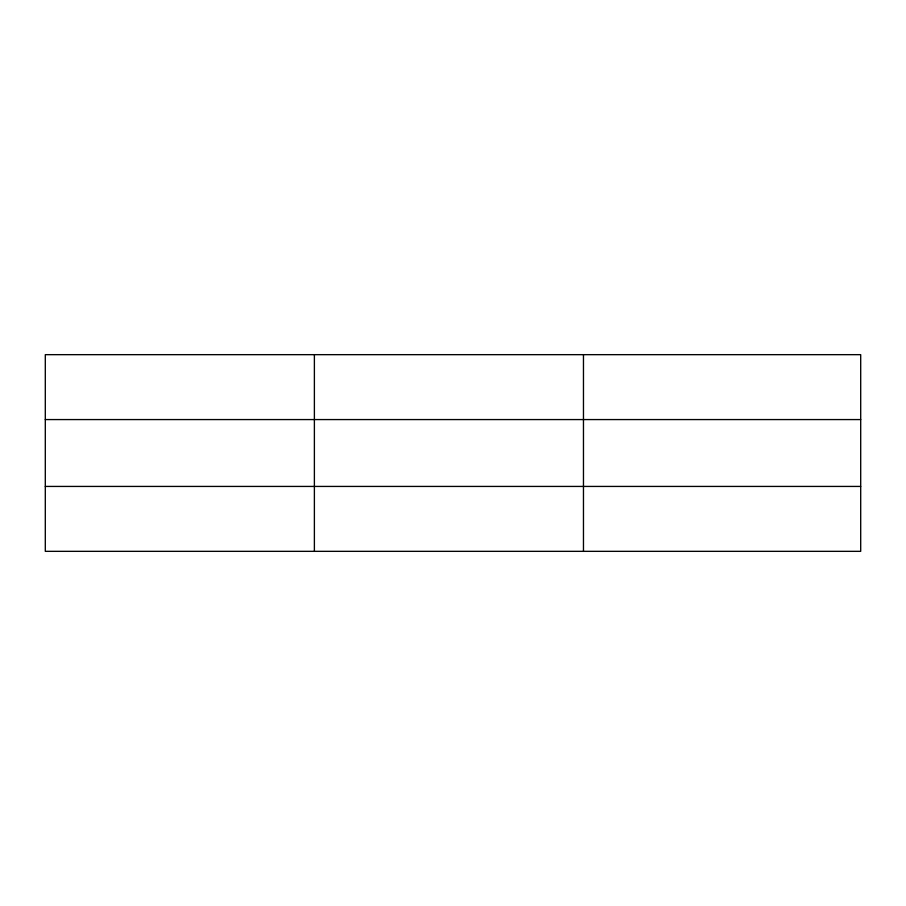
<?xml version="1.0" encoding="UTF-8"?>
<svg xmlns="http://www.w3.org/2000/svg" width="906" height="906" viewBox="0 0 906 906"><rect width="100%" height="100%" fill="white"/><g stroke="black" fill="none" stroke-linecap="round" stroke-linejoin="round"><path stroke-width="1.36" d="M314.382 354.665L314.382 551.335M583.464 354.665L583.464 551.335M860.7 419.569L860.7 354.665L45.3 354.665L45.3 551.335L860.7 551.335L860.7 419.569L45.3 419.569M45.3 486.431L860.7 486.431"/></g></svg>
